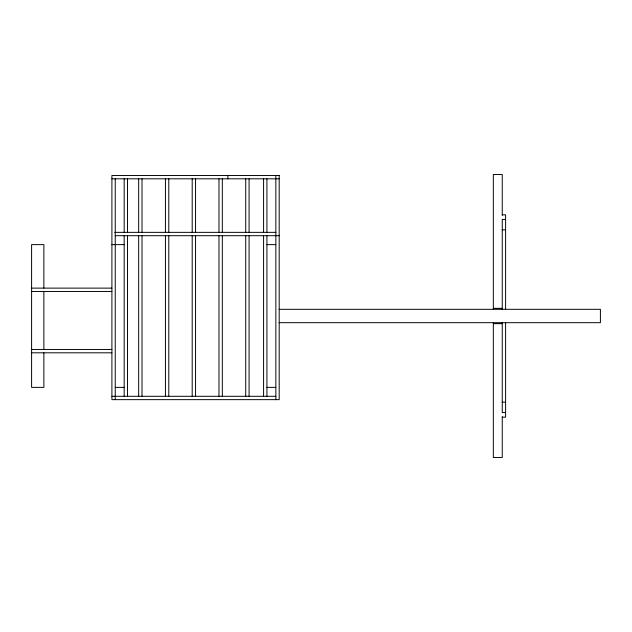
<?xml version="1.0" encoding="UTF-8"?>
<svg xmlns="http://www.w3.org/2000/svg" width="632" height="632" viewBox="0 0 632 632"><rect width="100%" height="100%" fill="white"/><g stroke="black" fill="none" stroke-linecap="round" stroke-linejoin="round"><path stroke-width="0.95" d="M111.904 178.816L279.194 178.816M502.25 214.809L505.6 214.809L505.6 309.601M505.6 219.438L502.25 219.438L502.25 309.601M502.25 229.811L505.6 229.811M114.732 232.355L275.852 232.355M115.245 235.697L279.194 235.697M111.904 244.624L124.172 244.624M266.925 244.624L275.852 244.624M31.6 288.121L111.904 288.121M31.6 291.463L111.904 291.463M493.331 308.329L502.25 308.329M279.194 309.309L600.4 309.309L600.4 322.691L279.194 322.691M493.331 323.671L502.25 323.671M31.6 349.457L111.904 349.457M31.6 352.806L111.904 352.806M115.245 387.377L124.172 387.377M266.925 387.377L275.852 387.377M111.904 396.303L275.852 396.303M502.25 402.189L505.6 402.189M505.6 412.562L502.25 412.562L502.25 322.399M502.25 417.191L505.6 417.191L505.6 322.399M502.25 215.401L502.25 174.495L493.331 174.495L493.331 309.309M502.25 416.599L502.25 457.505L493.331 457.505L493.331 322.691M275.852 175.475L275.852 399.645M266.925 178.816L266.925 232.355M266.925 235.697L266.925 396.303M263.584 178.816L263.584 232.355M263.584 235.697L263.584 396.303M249.079 178.816L249.079 232.355M249.079 235.697L249.079 396.303M245.737 178.816L245.737 232.355M245.737 235.697L245.737 396.303M227.891 175.475L227.891 178.816M222.314 178.816L222.314 232.355M222.314 235.697L222.314 396.303M218.972 178.816L218.972 232.355M218.972 235.697L218.972 396.303M195.549 178.816L195.549 232.355M195.549 235.697L195.549 396.303M192.199 178.816L192.199 232.355M192.199 235.697L192.199 396.303M168.784 178.816L168.784 232.355M168.784 235.697L168.784 396.303M165.434 178.816L165.434 232.355M165.434 235.697L165.434 396.303M142.01 178.816L142.01 232.355M142.01 235.697L142.01 396.303M138.669 178.816L138.669 232.355M138.669 235.697L138.669 396.303M127.514 178.816L127.514 232.355M127.514 235.697L127.514 396.303M124.172 178.816L124.172 232.355M124.172 235.697L124.172 396.303M115.245 178.816L115.245 399.645M43.869 288.121L43.869 244.624L31.6 244.624L31.6 387.377L43.869 387.377L43.869 352.806M43.869 291.463L43.869 349.457M279.194 175.475L111.904 175.475L111.904 399.645L279.194 399.645L279.194 175.475"/></g></svg>
